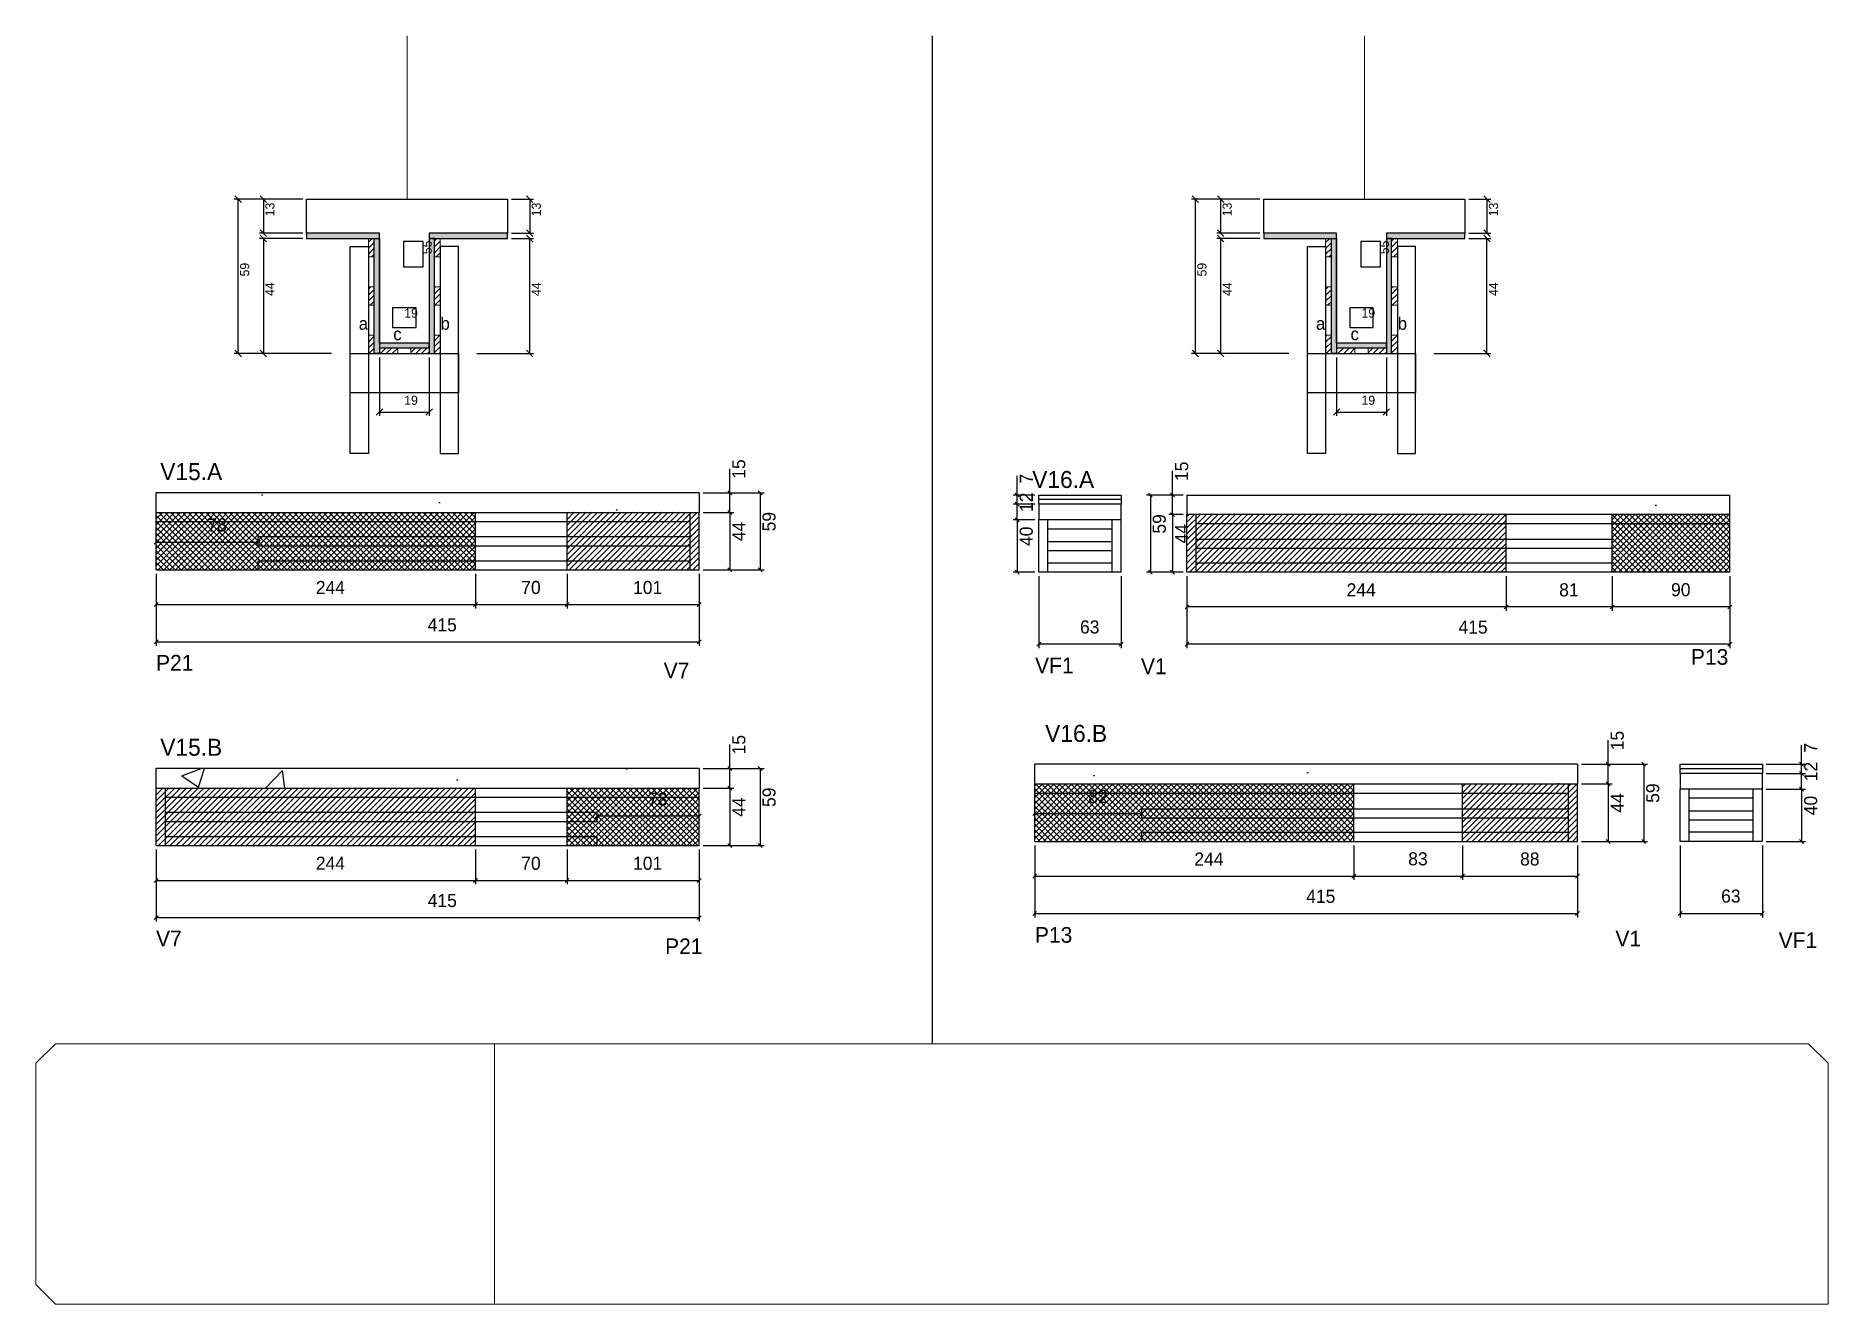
# Model space of a CAD drawing. Header units: metres. Extents: x 6137 to 7507, y 2665 to 3635.
import ezdxf

# ---------------------------------------------------------------- set-up
doc = ezdxf.new("R2010")
doc.units = ezdxf.units.M
for name, color, linetype in [('5', 7, 'Continuous'), ('CONCRETO', 7, 'Continuous'), ('COTA', 7, 'Continuous'), ('Cota Seção (2x)', 7, 'Continuous'), ('detalhes', 7, 'Continuous'), ('Hachura', 7, 'Continuous'), ('Madeira', 7, 'Continuous'), ('Painéis', 7, 'Continuous'), ('REAPROVEITAMENTO', 7, 'Continuous'), ('SARR_2.2x7', 7, 'Continuous'), ('SARR_3.5x7', 7, 'Continuous'), ('SARRAFO DE PRESSAO', 7, 'Continuous'), ('Texto Seção', 7, 'Continuous')]:
    doc.layers.add(name, color=color, linetype=linetype)

msp = doc.modelspace()

# ---------------------------------------------------------------- hatches: boundary and pattern name
at = {"layer": 'COTA'}
h = msp.add_hatch(dxfattribs=at)
h.set_pattern_fill('AR-CONC')
h.paths.add_polyline_path([(6643.8, 3270.3), (6643.8, 3285.3), (6228.6, 3285.3), (6228.8, 3270.3), (6643.8, 3270.3)])
h = msp.add_hatch(dxfattribs=at)
h.set_pattern_fill('AR-CONC')
h.paths.add_polyline_path([(6903.4, 3264.6), (6903.4, 3276.6), (6966.4, 3276.6), (6966.4, 3264.6), (6903.4, 3264.6)])
h = msp.add_hatch(dxfattribs=at)
h.set_pattern_fill('AR-CONC')
h.paths.add_polyline_path([(7431.7, 3283.6), (7016.7, 3283.6), (7016.7, 3268.6), (7431.7, 3268.6), (7431.7, 3283.6)])
h = msp.add_hatch(dxfattribs=at)
h.set_pattern_fill('AR-CONC')
h.paths.add_polyline_path([(6643.8, 3059.5), (6643.8, 3074.5), (6228.6, 3074.5), (6228.8, 3059.5), (6643.8, 3059.5)])
h = msp.add_hatch(dxfattribs=at)
h.set_pattern_fill('AR-CONC')
h.paths.add_polyline_path([(7315.3, 3077.7), (6900.3, 3077.7), (6900.3, 3062.7), (7315.3, 3062.7), (7315.3, 3077.7)])
h = msp.add_hatch(dxfattribs=at)
h.set_pattern_fill('AR-CONC')
h.paths.add_polyline_path([(7393.6, 3058.7), (7393.6, 3070.7), (7456.5, 3070.7), (7456.5, 3058.7), (7393.6, 3058.7)])
at = {"layer": 'Hachura'}
h = msp.add_hatch(color=7, dxfattribs=at)
h.dxf.hatch_style = 1
h.paths.add_polyline_path([(6399.4, 3479.8), (6399.4, 3483.8), (6343.8, 3483.8), (6343.8, 3479.8), (6399.4, 3479.8)])
h = msp.add_hatch(color=7, dxfattribs=at)
h.dxf.hatch_style = 1
h.paths.add_polyline_path([(6497.4, 3479.8), (6497.4, 3483.8), (6437.4, 3483.8), (6437.4, 3479.8), (6497.4, 3479.8)])
h = msp.add_hatch(color=7, dxfattribs=at)
h.dxf.hatch_style = 1
h.paths.add_polyline_path([(6441.4, 3481.8), (6437.4, 3481.8), (6437.4, 3391.8), (6441.4, 3391.8), (6441.4, 3481.8)])
h = msp.add_hatch(color=7, dxfattribs=at)
h.dxf.hatch_style = 1
h.paths.add_polyline_path([(7131.1, 3479.8), (7131.1, 3483.8), (7075.5, 3483.8), (7075.5, 3479.8), (7131.1, 3479.8)])
h = msp.add_hatch(color=7, dxfattribs=at)
h.dxf.hatch_style = 1
h.paths.add_polyline_path([(7229.1, 3479.8), (7229.1, 3483.8), (7169.1, 3483.8), (7169.1, 3479.8), (7229.1, 3479.8)])
h = msp.add_hatch(color=7, dxfattribs=at)
h.dxf.hatch_style = 1
h.paths.add_polyline_path([(7173.1, 3481.8), (7169.1, 3481.8), (7169.1, 3391.8), (7173.1, 3391.8), (7173.1, 3481.8)])
h = msp.add_hatch(dxfattribs=at)
h.set_pattern_fill('ANSI31')
h.paths.add_polyline_path([(6391, 3465.8), (6395.4, 3465.8), (6395.4, 3479.8), (6391, 3479.8), (6391, 3465.8)])
h = msp.add_hatch(color=7, dxfattribs=at)
h.dxf.hatch_style = 1
h.paths.add_polyline_path([(6395.4, 3479.8), (6399.4, 3479.8), (6399.4, 3391.8), (6395.4, 3391.8), (6395.4, 3479.8)])
h = msp.add_hatch(dxfattribs=at)
h.set_pattern_fill('ANSI31')
h.paths.add_polyline_path([(6445.8, 3465.8), (6441.4, 3465.8), (6441.4, 3479.8), (6445.8, 3479.8), (6445.8, 3465.8)])
h = msp.add_hatch(dxfattribs=at)
h.set_pattern_fill('ANSI31')
h.paths.add_polyline_path([(7122.7, 3465.8), (7127.1, 3465.8), (7127.1, 3479.8), (7122.7, 3479.8), (7122.7, 3465.8)])
h = msp.add_hatch(color=7, dxfattribs=at)
h.dxf.hatch_style = 1
h.paths.add_polyline_path([(7127.1, 3479.8), (7131.1, 3479.8), (7131.1, 3391.8), (7127.1, 3391.8), (7127.1, 3479.8)])
h = msp.add_hatch(dxfattribs=at)
h.set_pattern_fill('ANSI31')
h.paths.add_polyline_path([(7177.5, 3465.8), (7173.1, 3465.8), (7173.1, 3479.8), (7177.5, 3479.8), (7177.5, 3465.8)])
h = msp.add_hatch(dxfattribs=at)
h.set_pattern_fill('ANSI31')
h.paths.add_polyline_path([(6391, 3428.8), (6395.4, 3428.8), (6395.4, 3442.8), (6391, 3442.8), (6391, 3428.8)])
h = msp.add_hatch(dxfattribs=at)
h.set_pattern_fill('ANSI31')
h.paths.add_polyline_path([(6445.8, 3428.8), (6441.4, 3428.8), (6441.4, 3442.8), (6445.8, 3442.8), (6445.8, 3428.8)])
h = msp.add_hatch(dxfattribs=at)
h.set_pattern_fill('ANSI31')
h.paths.add_polyline_path([(7122.7, 3428.8), (7127.1, 3428.8), (7127.1, 3442.8), (7122.7, 3442.8), (7122.7, 3428.8)])
h = msp.add_hatch(dxfattribs=at)
h.set_pattern_fill('ANSI31')
h.paths.add_polyline_path([(7177.5, 3428.8), (7173.1, 3428.8), (7173.1, 3442.8), (7177.5, 3442.8), (7177.5, 3428.8)])
h = msp.add_hatch(dxfattribs=at)
h.set_pattern_fill('ANSI31')
h.paths.add_polyline_path([(6391, 3391.8), (6395.4, 3391.8), (6395.4, 3405.8), (6391, 3405.8), (6391, 3391.8)])
h = msp.add_hatch(color=7, dxfattribs=at)
h.dxf.hatch_style = 1
h.paths.add_polyline_path([(6437.4, 3396.2), (6437.4, 3399.8), (6399.4, 3399.8), (6399.4, 3396.2), (6437.4, 3396.2)])
h = msp.add_hatch(dxfattribs=at)
h.set_pattern_fill('ANSI31')
h.paths.add_polyline_path([(6445.8, 3391.8), (6441.4, 3391.8), (6441.4, 3405.8), (6445.8, 3405.8), (6445.8, 3391.8)])
h = msp.add_hatch(dxfattribs=at)
h.set_pattern_fill('ANSI31')
h.paths.add_polyline_path([(7122.7, 3391.8), (7127.1, 3391.8), (7127.1, 3405.8), (7122.7, 3405.8), (7122.7, 3391.8)])
h = msp.add_hatch(color=7, dxfattribs=at)
h.dxf.hatch_style = 1
h.paths.add_polyline_path([(7169.1, 3396.2), (7169.1, 3399.8), (7131.1, 3399.8), (7131.1, 3396.2), (7169.1, 3396.2)])
h = msp.add_hatch(dxfattribs=at)
h.set_pattern_fill('ANSI31')
h.paths.add_polyline_path([(7177.5, 3391.8), (7173.1, 3391.8), (7173.1, 3405.8), (7177.5, 3405.8), (7177.5, 3391.8)])
h = msp.add_hatch(dxfattribs=at)
h.set_pattern_fill('ANSI31')
h.paths.add_polyline_path([(6399.4, 3391.8), (6399.4, 3396.2), (6413.4, 3396.2), (6413.4, 3391.8), (6399.4, 3391.8)])
h = msp.add_hatch(dxfattribs=at)
h.set_pattern_fill('ANSI31')
h.paths.add_polyline_path([(6437.4, 3391.8), (6437.4, 3396.2), (6423.4, 3396.2), (6423.4, 3391.8), (6437.4, 3391.8)])
h = msp.add_hatch(dxfattribs=at)
h.set_pattern_fill('ANSI31')
h.paths.add_polyline_path([(7131.1, 3391.8), (7131.1, 3396.2), (7145.1, 3396.2), (7145.1, 3391.8), (7131.1, 3391.8)])
h = msp.add_hatch(dxfattribs=at)
h.set_pattern_fill('ANSI31')
h.paths.add_polyline_path([(7169.1, 3391.8), (7169.1, 3396.2), (7155.1, 3396.2), (7155.1, 3391.8), (7169.1, 3391.8)])
at = {"layer": 'REAPROVEITAMENTO'}
h = msp.add_hatch(dxfattribs=at)
h.set_pattern_fill('ANSI37')
h.paths.add_polyline_path([(6228.8, 3226.3), (6228.8, 3270.3), (6472.8, 3270.3), (6472.8, 3226.3), (6228.8, 3226.3)])
h = msp.add_hatch(dxfattribs=at)
h.set_pattern_fill('ANSI31')
h.paths.add_polyline_path([(6643.8, 3226.4), (6643.8, 3270.4), (6542.8, 3270.6), (6542.8, 3226.6), (6643.8, 3226.4)])
h = msp.add_hatch(dxfattribs=at)
h.set_pattern_fill('ANSI31')
h.paths.add_polyline_path([(7016.7, 3224.8), (7016.7, 3268.8), (7260.7, 3268.3), (7260.7, 3224.3), (7016.7, 3224.8)])
h = msp.add_hatch(dxfattribs=at)
h.set_pattern_fill('ANSI37')
h.paths.add_polyline_path([(7341.7, 3224.6), (7341.7, 3268.6), (7431.7, 3268.6), (7431.7, 3224.6), (7341.7, 3224.6)])
h = msp.add_hatch(dxfattribs=at)
h.set_pattern_fill('ANSI31')
h.paths.add_polyline_path([(6228.8, 3015.7), (6228.8, 3059.7), (6472.8, 3059.2), (6472.8, 3015.2), (6228.8, 3015.7)])
h = msp.add_hatch(dxfattribs=at)
h.set_pattern_fill('ANSI37')
h.paths.add_polyline_path([(6542.8, 3015.5), (6542.8, 3059.5), (6643.8, 3059.5), (6643.8, 3015.5), (6542.8, 3015.5)])
h = msp.add_hatch(dxfattribs=at)
h.set_pattern_fill('ANSI37')
h.paths.add_polyline_path([(7144.3, 3018.7), (7144.3, 3062.7), (6900.3, 3062.7), (6900.3, 3018.7), (7144.3, 3018.7)])
h = msp.add_hatch(dxfattribs=at)
h.set_pattern_fill('ANSI31')
h.paths.add_polyline_path([(7315.3, 3019), (7315.3, 3063), (7227.3, 3062.5), (7227.3, 3018.5), (7315.3, 3019)])

# ---------------------------------------------------------------- linework, layer by layer
at = {"layer": 'CONCRETO', "color": 251, "lineweight": 25}
for points in [[(6343.8, 3483.8), (6343.8, 3509.8), (6497.4, 3509.8), (6497.4, 3483.8), (6437.4, 3483.8), (6437.4, 3399.8), (6399.4, 3399.8), (6399.4, 3483.8)], [(7075.5, 3483.8), (7075.5, 3509.8), (7229.1, 3509.8), (7229.1, 3483.8), (7169.1, 3483.8), (7169.1, 3399.8), (7131.1, 3399.8), (7131.1, 3483.8)]]:
    msp.add_lwpolyline(points, close=True, dxfattribs=at)
at = {"layer": 'COTA', "color": 241, "lineweight": 25}
for p, q in [((6821.8, 3634.8), (6821.8, 2864)), ((6228.8, 3270.3), (6228.8, 3285.3)), ((6643.8, 3285.3), (6228.8, 3285.3)), ((6643.8, 3285.3), (6643.8, 3270.3)), ((6903.4, 3276.6), (6903.4, 3264.6)), ((6966.4, 3264.6), (6966.4, 3276.6)), ((7016.7, 3283.6), (7016.7, 3268.6)), ((7016.7, 3283.6), (7431.7, 3283.6)), ((7431.7, 3268.6), (7431.7, 3283.6)), ((6228.8, 3059.5), (6228.8, 3074.5)), ((6643.8, 3074.5), (6228.8, 3074.5)), ((6643.8, 3074.5), (6643.8, 3059.5)), ((6900.3, 3062.7), (6900.3, 3077.7)), ((7315.3, 3077.7), (6900.3, 3077.7)), ((7315.3, 3077.7), (7315.3, 3062.7)), ((7393.6, 3070.7), (7393.6, 3058.7)), ((7456.5, 3058.7), (7456.5, 3070.7))]:
    msp.add_line(p, q, dxfattribs=at)
at = {"layer": 'COTA', "color": 4, "lineweight": 25}
for p, q in [((6340.8, 3509.8), (6288.4, 3509.8)), ((6291.4, 3391.8), (6291.4, 3509.8)), ((6340.8, 3509.8), (6307.7, 3509.8)), ((6310.7, 3509.8), (6310.7, 3483.8)), ((6500.4, 3509.8), (6517.3, 3509.8)), ((6514.3, 3509.8), (6514.3, 3483.8)), ((7072.5, 3509.8), (7020.1, 3509.8)), ((7023.1, 3391.8), (7023.1, 3509.8)), ((7072.5, 3509.8), (7039.4, 3509.8)), ((7042.4, 3509.8), (7042.4, 3483.8)), ((7232.1, 3509.8), (7249, 3509.8)), ((7246, 3509.8), (7246, 3483.8)), ((6340.8, 3483.8), (6307.7, 3483.8)), ((6500.4, 3483.8), (6517.3, 3483.8)), ((7072.5, 3483.8), (7039.4, 3483.8)), ((7232.1, 3483.8), (7249, 3483.8)), ((6340.8, 3479.8), (6307.7, 3479.8)), ((6310.7, 3479.8), (6310.7, 3391.8)), ((6500.4, 3479.8), (6517.3, 3479.8)), ((6514.3, 3391.8), (6514.3, 3479.8)), ((7072.5, 3479.8), (7039.4, 3479.8)), ((7042.4, 3479.8), (7042.4, 3391.8)), ((7232.1, 3479.8), (7249, 3479.8)), ((7246, 3391.8), (7246, 3479.8)), ((6362.8, 3391.8), (6288.4, 3391.8)), ((6362.8, 3391.8), (6307.7, 3391.8)), ((6399.4, 3388.8), (6399.4, 3344.1)), ((6437.4, 3388.8), (6437.4, 3344.1)), ((6474, 3391.8), (6517.3, 3391.8)), ((7094.5, 3391.8), (7020.1, 3391.8)), ((7094.5, 3391.8), (7039.4, 3391.8)), ((7131.1, 3388.8), (7131.1, 3344.1)), ((7169.1, 3388.8), (7169.1, 3344.1)), ((7205.7, 3391.8), (7249, 3391.8)), ((6399.4, 3347.1), (6437.4, 3347.1)), ((7131.1, 3347.1), (7169.1, 3347.1)), ((6667.2, 3285.3), (6667.2, 3303.7)), ((7005.7, 3283.6), (7005.7, 3302)), ((6886.9, 3283.6), (6886.9, 3298.3)), ((6646.8, 3285.3), (6670.2, 3285.3)), ((6646.8, 3285.3), (6693.4, 3285.3)), ((6667.2, 3270.3), (6667.2, 3285.3)), ((6690.4, 3285.3), (6690.4, 3226.3)), ((6900.4, 3283.6), (6883.9, 3283.6)), ((6900.4, 3276.6), (6883.9, 3276.6)), ((6900.4, 3276.6), (6883.9, 3276.6)), ((6886.9, 3276.6), (6886.9, 3283.6)), ((6886.9, 3264.6), (6886.9, 3276.6)), ((7013.7, 3283.6), (6985.7, 3283.6)), ((6988.7, 3283.6), (6988.7, 3224.6)), ((7013.7, 3283.6), (7002.7, 3283.6)), ((7005.7, 3268.6), (7005.7, 3283.6)), ((6646.8, 3270.3), (6670.2, 3270.3)), ((6646.8, 3270.3), (6670.2, 3270.3)), ((6667.2, 3270.3), (6667.2, 3226.3)), ((6900.4, 3264.6), (6883.9, 3264.6)), ((6900.4, 3264.6), (6883.9, 3264.6)), ((6886.9, 3264.6), (6886.9, 3224.6)), ((7013.7, 3268.6), (7002.7, 3268.6)), ((7013.7, 3268.6), (7002.7, 3268.6)), ((7005.7, 3268.6), (7005.7, 3224.6)), ((6228.8, 3247.6), (6306.8, 3247.6)), ((6228.8, 3245.3), (6228.8, 3244.6)), ((6306.8, 3245.3), (6306.8, 3244.6)), ((6228.8, 3223.3), (6228.8, 3196.8)), ((6228.8, 3223.3), (6228.8, 3168.3)), ((6472.8, 3223.3), (6472.8, 3196.8)), ((6472.8, 3223.3), (6472.8, 3196.8)), ((6542.8, 3223.3), (6542.8, 3196.8)), ((6542.8, 3223.3), (6542.8, 3196.8)), ((6643.8, 3223.3), (6643.8, 3196.8)), ((6643.8, 3223.3), (6643.8, 3168.3)), ((6646.8, 3226.3), (6670.2, 3226.3)), ((6646.8, 3226.3), (6693.4, 3226.3)), ((6900.4, 3224.6), (6883.9, 3224.6)), ((6903.4, 3221.6), (6903.4, 3166.5)), ((6966.4, 3221.6), (6966.4, 3166.5)), ((7013.7, 3224.6), (6985.7, 3224.6)), ((7013.7, 3224.6), (7002.7, 3224.6)), ((7016.7, 3221.6), (7016.7, 3195)), ((7016.7, 3221.6), (7016.7, 3166.5)), ((7260.7, 3221.6), (7260.7, 3195)), ((7260.7, 3221.6), (7260.7, 3195)), ((7341.7, 3221.6), (7341.7, 3195)), ((7341.7, 3221.6), (7341.7, 3195)), ((7431.7, 3221.6), (7431.7, 3195)), ((7431.7, 3221.6), (7431.7, 3166.5)), ((6228.8, 3199.8), (6472.8, 3199.8)), ((6472.8, 3199.8), (6542.8, 3199.8)), ((6542.8, 3199.8), (6643.8, 3199.8)), ((7260.7, 3198), (7016.7, 3198)), ((7341.7, 3198), (7260.7, 3198)), ((7431.7, 3198), (7341.7, 3198)), ((6228.8, 3171.3), (6643.8, 3171.3)), ((6966.4, 3169.5), (6903.4, 3169.5)), ((7431.7, 3169.5), (7016.7, 3169.5)), ((6667.2, 3074.5), (6667.2, 3092.8)), ((7338.7, 3077.7), (7338.7, 3096.1)), ((7486.5, 3077.7), (7486.5, 3092.4)), ((6646.8, 3074.5), (6670.2, 3074.5)), ((6646.8, 3074.5), (6693.4, 3074.5)), ((6667.2, 3059.5), (6667.2, 3074.5)), ((6690.4, 3074.5), (6690.4, 3015.5)), ((7318.3, 3077.7), (7341.7, 3077.7)), ((7318.3, 3077.7), (7368.8, 3077.7)), ((7338.7, 3062.7), (7338.7, 3077.7)), ((7365.8, 3077.7), (7365.8, 3018.7)), ((7459.5, 3077.7), (7489.5, 3077.7)), ((7459.5, 3070.7), (7489.5, 3070.7)), ((7459.5, 3070.7), (7489.5, 3070.7)), ((7486.5, 3070.7), (7486.5, 3077.7)), ((7486.5, 3058.7), (7486.5, 3070.7)), ((6646.8, 3059.5), (6670.2, 3059.5)), ((6646.8, 3059.5), (6670.2, 3059.5)), ((6667.2, 3059.5), (6667.2, 3015.5)), ((7318.3, 3062.7), (7341.7, 3062.7)), ((7318.3, 3062.7), (7341.7, 3062.7)), ((7338.7, 3062.7), (7338.7, 3018.7)), ((7459.5, 3058.7), (7489.5, 3058.7)), ((7459.5, 3058.7), (7489.5, 3058.7)), ((7486.5, 3058.7), (7486.5, 3018.7)), ((6643.8, 3038), (6565.8, 3038)), ((6565.8, 3036.2), (6565.8, 3035)), ((6643.8, 3036.2), (6643.8, 3035)), ((6900.3, 3040), (6982.3, 3040)), ((6900.3, 3037.7), (6900.3, 3037)), ((6982.3, 3037.7), (6982.3, 3037)), ((6646.8, 3015.5), (6670.2, 3015.5)), ((6646.8, 3015.5), (6693.4, 3015.5)), ((6900.3, 3015.7), (6900.3, 2989.2)), ((6900.3, 3015.7), (6900.3, 2960.6)), ((7144.3, 3015.7), (7144.3, 2989.2)), ((7144.3, 3015.7), (7144.3, 2989.2)), ((7227.3, 3015.7), (7227.3, 2989.2)), ((7227.3, 3015.7), (7227.3, 2989.2)), ((7315.3, 3015.7), (7315.3, 2989.2)), ((7315.3, 3015.7), (7315.3, 2960.6)), ((7318.3, 3018.7), (7341.7, 3018.7)), ((7322.3, 3018.7), (7368.8, 3018.7)), ((7393.6, 3015.7), (7393.6, 2960.6)), ((7456.5, 3015.7), (7456.5, 2960.6)), ((7459.5, 3018.7), (7489.5, 3018.7)), ((6228.8, 3012.5), (6228.8, 2985.9)), ((6228.8, 3012.5), (6228.8, 2957.4)), ((6472.8, 3012.5), (6472.8, 2985.9)), ((6472.8, 3012.5), (6472.8, 2985.9)), ((6542.8, 3012.5), (6542.8, 2985.9)), ((6542.8, 3012.5), (6542.8, 2985.9)), ((6643.8, 3012.5), (6643.8, 2985.9)), ((6643.8, 3012.5), (6643.8, 2957.4)), ((6228.8, 2988.9), (6472.8, 2988.9)), ((6472.8, 2988.9), (6542.8, 2988.9)), ((6542.8, 2988.9), (6643.8, 2988.9)), ((6900.3, 2992.2), (7144.3, 2992.2)), ((7144.3, 2992.2), (7227.3, 2992.2)), ((7227.3, 2992.2), (7315.3, 2992.2)), ((6228.8, 2960.4), (6643.8, 2960.4)), ((6900.3, 2963.6), (7315.3, 2963.6)), ((7393.6, 2963.6), (7456.5, 2963.6))]:
    msp.add_line(p, q, dxfattribs=at)
at = {"layer": 'COTA', "color": 0, "lineweight": 25}
for p, q in [((6668.7, 3283.8), (6665.7, 3286.8)), ((6691.9, 3283.8), (6688.9, 3286.8)), ((6888.4, 3282.1), (6885.4, 3285.1)), ((6888.4, 3275.1), (6885.4, 3278.1)), ((6885.4, 3278.1), (6888.4, 3275.1)), ((6990.2, 3282.1), (6987.2, 3285.1)), ((7007.2, 3282.1), (7004.2, 3285.1)), ((6665.7, 3271.8), (6668.7, 3268.8)), ((6668.7, 3268.8), (6665.7, 3271.8)), ((6888.4, 3263.1), (6885.4, 3266.1)), ((6885.4, 3266.1), (6888.4, 3263.1)), ((7004.2, 3270.1), (7007.2, 3267.1)), ((7007.2, 3267.1), (7004.2, 3270.1)), ((6230.3, 3249.1), (6227.3, 3246.1)), ((6305.3, 3246.1), (6308.3, 3249.1)), ((6665.7, 3227.8), (6668.7, 3224.8)), ((6688.9, 3227.8), (6691.9, 3224.8)), ((6885.4, 3226.1), (6888.4, 3223.1)), ((6987.2, 3226.1), (6990.2, 3223.1)), ((7004.2, 3226.1), (7007.2, 3223.1)), ((6230.3, 3201.3), (6227.3, 3198.3)), ((6471.3, 3198.3), (6474.3, 3201.3)), ((6474.3, 3201.3), (6471.3, 3198.3)), ((6544.3, 3201.3), (6541.3, 3198.3)), ((6541.3, 3198.3), (6544.3, 3201.3)), ((6642.3, 3198.3), (6645.3, 3201.3)), ((7018.2, 3199.5), (7015.2, 3196.5)), ((7259.2, 3196.5), (7262.2, 3199.5)), ((7262.2, 3199.5), (7259.2, 3196.5)), ((7343.2, 3199.5), (7340.2, 3196.5)), ((7340.2, 3196.5), (7343.2, 3199.5)), ((7430.2, 3196.5), (7433.2, 3199.5)), ((6230.3, 3172.8), (6227.3, 3169.8)), ((6642.3, 3169.8), (6645.3, 3172.8)), ((6904.9, 3171), (6901.9, 3168)), ((6964.9, 3168), (6967.9, 3171)), ((7018.2, 3171), (7015.2, 3168)), ((7430.2, 3168), (7433.2, 3171)), ((6668.7, 3073), (6665.7, 3076)), ((6691.9, 3073), (6688.9, 3076)), ((7340.2, 3076.2), (7337.2, 3079.2)), ((7367.3, 3076.2), (7364.3, 3079.2)), ((7488, 3076.2), (7485, 3079.2)), ((7488, 3069.2), (7485, 3072.2)), ((7485, 3072.2), (7488, 3069.2)), ((6665.7, 3061), (6668.7, 3058)), ((6668.7, 3058), (6665.7, 3061)), ((7337.2, 3064.2), (7340.2, 3061.2)), ((7340.2, 3061.2), (7337.2, 3064.2)), ((7488, 3057.2), (7485, 3060.2)), ((7485, 3060.2), (7488, 3057.2)), ((6901.8, 3041.5), (6898.8, 3038.5)), ((6980.8, 3038.5), (6983.8, 3041.5)), ((6567.3, 3039.5), (6564.3, 3036.5)), ((6642.3, 3036.5), (6645.3, 3039.5)), ((6665.7, 3017), (6668.7, 3014)), ((6688.9, 3017), (6691.9, 3014)), ((7337.2, 3020.2), (7340.2, 3017.2)), ((7364.3, 3020.2), (7367.3, 3017.2)), ((7485, 3020.2), (7488, 3017.2)), ((6230.3, 2990.4), (6227.3, 2987.4)), ((6471.3, 2987.4), (6474.3, 2990.4)), ((6474.3, 2990.4), (6471.3, 2987.4)), ((6544.3, 2990.4), (6541.3, 2987.4)), ((6541.3, 2987.4), (6544.3, 2990.4)), ((6642.3, 2987.4), (6645.3, 2990.4)), ((6901.8, 2993.7), (6898.8, 2990.7)), ((7142.8, 2990.7), (7145.8, 2993.7)), ((7145.8, 2993.7), (7142.8, 2990.7)), ((7228.8, 2993.7), (7225.8, 2990.7)), ((7225.8, 2990.7), (7228.8, 2993.7)), ((7313.8, 2990.7), (7316.8, 2993.7)), ((6230.3, 2961.9), (6227.3, 2958.9)), ((6642.3, 2958.9), (6645.3, 2961.9)), ((6901.8, 2965.1), (6898.8, 2962.1)), ((7313.8, 2962.1), (7316.8, 2965.1)), ((7395.1, 2965.1), (7392.1, 2962.1)), ((7455, 2962.1), (7458, 2965.1))]:
    msp.add_line(p, q, dxfattribs=at)
for points in [[(6293.9, 3507.3), (6288.9, 3512.3)], [(6313.2, 3507.3), (6308.2, 3512.3)], [(6516.8, 3507.3), (6511.8, 3512.3)], [(7025.6, 3507.3), (7020.6, 3512.3)], [(7044.9, 3507.3), (7039.9, 3512.3)], [(7248.5, 3507.3), (7243.5, 3512.3)], [(6308.2, 3486.3), (6313.2, 3481.3)], [(6313.2, 3477.3), (6308.2, 3482.3)], [(6511.8, 3486.3), (6516.8, 3481.3)], [(6516.8, 3477.3), (6511.8, 3482.3)], [(7039.9, 3486.3), (7044.9, 3481.3)], [(7044.9, 3477.3), (7039.9, 3482.3)], [(7243.5, 3486.3), (7248.5, 3481.3)], [(7248.5, 3477.3), (7243.5, 3482.3)], [(6288.9, 3394.3), (6293.9, 3389.3)], [(6308.2, 3394.3), (6313.2, 3389.3)], [(6511.8, 3394.3), (6516.8, 3389.3)], [(7020.6, 3394.3), (7025.6, 3389.3)], [(7039.9, 3394.3), (7044.9, 3389.3)], [(7243.5, 3394.3), (7248.5, 3389.3)], [(6401.9, 3349.6), (6396.9, 3344.6)], [(6434.9, 3344.6), (6439.9, 3349.6)], [(7133.6, 3349.6), (7128.6, 3344.6)], [(7166.6, 3344.6), (7171.6, 3349.6)]]:
    msp.add_lwpolyline(points, dxfattribs=at)
at = {"layer": 'Cota Seção (2x)', "color": 180, "lineweight": 25}
for p, q in [((6432.9, 3477.5), (6417.9, 3477.5)), ((6417.9, 3477.5), (6417.9, 3458.1)), ((6432.9, 3458.1), (6432.9, 3477.5)), ((7164.6, 3477.5), (7149.6, 3477.5)), ((7149.6, 3477.5), (7149.6, 3458.1)), ((7164.6, 3458.1), (7164.6, 3477.5)), ((6417.9, 3458.1), (6432.9, 3458.1)), ((7149.6, 3458.1), (7164.6, 3458.1)), ((6427.4, 3426.8), (6409.4, 3426.8)), ((6409.4, 3426.8), (6409.4, 3411.8)), ((6427.4, 3411.8), (6427.4, 3426.8)), ((7159.1, 3426.8), (7141.1, 3426.8)), ((7141.1, 3426.8), (7141.1, 3411.8)), ((7159.1, 3411.8), (7159.1, 3426.8)), ((6409.4, 3411.8), (6427.4, 3411.8)), ((7141.1, 3411.8), (7159.1, 3411.8))]:
    msp.add_line(p, q, dxfattribs=at)
at = {"layer": 'Madeira', "color": 126, "lineweight": 18}
for points in [[(6391, 3465.8), (6395.4, 3465.8), (6395.4, 3479.8), (6391, 3479.8)], [(6445.8, 3465.8), (6441.4, 3465.8), (6441.4, 3479.8), (6445.8, 3479.8)], [(7122.7, 3465.8), (7127.1, 3465.8), (7127.1, 3479.8), (7122.7, 3479.8)], [(7177.5, 3465.8), (7173.1, 3465.8), (7173.1, 3479.8), (7177.5, 3479.8)], [(6391, 3428.8), (6395.4, 3428.8), (6395.4, 3442.8), (6391, 3442.8)], [(6445.8, 3428.8), (6441.4, 3428.8), (6441.4, 3442.8), (6445.8, 3442.8)], [(7122.7, 3428.8), (7127.1, 3428.8), (7127.1, 3442.8), (7122.7, 3442.8)], [(7177.5, 3428.8), (7173.1, 3428.8), (7173.1, 3442.8), (7177.5, 3442.8)], [(6391, 3391.8), (6395.4, 3391.8), (6395.4, 3405.8), (6391, 3405.8)], [(6445.8, 3391.8), (6441.4, 3391.8), (6441.4, 3405.8), (6445.8, 3405.8)], [(7122.7, 3391.8), (7127.1, 3391.8), (7127.1, 3405.8), (7122.7, 3405.8)], [(7177.5, 3391.8), (7173.1, 3391.8), (7173.1, 3405.8), (7177.5, 3405.8)], [(6399.4, 3391.8), (6399.4, 3396.2), (6413.4, 3396.2), (6413.4, 3391.8)], [(6437.4, 3391.8), (6437.4, 3396.2), (6423.4, 3396.2), (6423.4, 3391.8)], [(7131.1, 3391.8), (7131.1, 3396.2), (7145.1, 3396.2), (7145.1, 3391.8)], [(7169.1, 3391.8), (7169.1, 3396.2), (7155.1, 3396.2), (7155.1, 3391.8)]]:
    msp.add_lwpolyline(points, close=True, dxfattribs=at)
at = {"layer": 'Painéis', "color": 200, "lineweight": 25}
for p, q in [((6228.8, 3270.3), (6643.8, 3270.3)), ((6228.8, 3226.3), (6228.8, 3270.3)), ((6472.8, 3226.3), (6472.8, 3270.3)), ((6542.8, 3226.3), (6542.8, 3270.3)), ((6643.8, 3226.3), (6643.8, 3270.3)), ((6966.4, 3264.6), (6903.4, 3264.6)), ((6903.4, 3224.6), (6903.4, 3264.6)), ((6966.4, 3224.6), (6966.4, 3264.6)), ((7431.7, 3268.6), (7016.7, 3268.6)), ((7016.7, 3224.6), (7016.7, 3268.6)), ((7260.7, 3224.6), (7260.7, 3268.6)), ((7341.7, 3224.6), (7341.7, 3268.6)), ((7431.7, 3224.6), (7431.7, 3268.6)), ((6228.8, 3226.3), (6643.8, 3226.3)), ((6966.4, 3224.6), (6903.4, 3224.6)), ((7431.7, 3224.6), (7016.7, 3224.6)), ((6228.8, 3059.5), (6643.8, 3059.5)), ((6228.8, 3015.5), (6228.8, 3059.5)), ((6472.8, 3015.5), (6472.8, 3059.5)), ((6542.8, 3015.5), (6542.8, 3059.5)), ((6643.8, 3015.5), (6643.8, 3059.5)), ((6900.3, 3062.7), (7315.3, 3062.7)), ((6900.3, 3018.7), (6900.3, 3062.7)), ((7144.3, 3018.7), (7144.3, 3062.7)), ((7227.3, 3018.7), (7227.3, 3062.7)), ((7315.3, 3018.7), (7315.3, 3062.7)), ((7456.5, 3058.7), (7393.6, 3058.7)), ((7393.6, 3018.7), (7393.6, 3058.7)), ((7456.5, 3018.7), (7456.5, 3058.7)), ((6228.8, 3015.5), (6643.8, 3015.5)), ((6900.3, 3018.7), (7315.3, 3018.7)), ((7456.5, 3018.7), (7393.6, 3018.7))]:
    msp.add_line(p, q, dxfattribs=at)
for points in [[(6399.4, 3479.8), (6399.4, 3483.8), (6343.8, 3483.8), (6343.8, 3479.8)], [(6497.4, 3479.8), (6497.4, 3483.8), (6437.4, 3483.8), (6437.4, 3479.8)], [(7131.1, 3479.8), (7131.1, 3483.8), (7075.5, 3483.8), (7075.5, 3479.8)], [(7229.1, 3479.8), (7229.1, 3483.8), (7169.1, 3483.8), (7169.1, 3479.8)], [(6395.4, 3479.8), (6399.4, 3479.8), (6399.4, 3391.8), (6395.4, 3391.8)], [(6441.4, 3479.8), (6437.4, 3479.8), (6437.4, 3391.8), (6441.4, 3391.8)], [(7127.1, 3479.8), (7131.1, 3479.8), (7131.1, 3391.8), (7127.1, 3391.8)], [(7173.1, 3479.8), (7169.1, 3479.8), (7169.1, 3391.8), (7173.1, 3391.8)], [(6437.4, 3396.2), (6437.4, 3399.8), (6399.4, 3399.8), (6399.4, 3396.2)], [(7169.1, 3396.2), (7169.1, 3399.8), (7131.1, 3399.8), (7131.1, 3396.2)], [(6966.4, 3276.6), (6903.4, 3276.6), (6903.4, 3283.6), (6966.4, 3283.6)], [(7456.5, 3070.7), (7393.6, 3070.7), (7393.6, 3077.7), (7456.5, 3077.7)]]:
    msp.add_lwpolyline(points, close=True, dxfattribs=at)
at = {"layer": 'SARR_2.2x7', "color": 40, "lineweight": 25}
for p, q in [((6966.4, 3280.1), (6903.4, 3280.1)), ((6228.8, 3263.3), (6472.8, 3263.3)), ((6472.8, 3263.3), (6542.8, 3263.3)), ((6542.8, 3263.3), (6636.9, 3263.3)), ((6636.9, 3226.3), (6636.9, 3270.3)), ((6910.4, 3224.6), (6910.4, 3264.6)), ((6959.4, 3224.6), (6959.4, 3264.6)), ((7023.7, 3224.6), (7023.7, 3268.6)), ((7260.7, 3261.6), (7023.7, 3261.6)), ((7341.7, 3261.6), (7260.7, 3261.6)), ((7431.7, 3261.6), (7341.7, 3261.6)), ((6306.8, 3251.8), (6472.8, 3251.8)), ((6306.8, 3244.8), (6306.8, 3251.8)), ((6472.8, 3251.8), (6542.8, 3251.8)), ((6542.8, 3251.8), (6636.9, 3251.8)), ((6959.4, 3257.6), (6910.4, 3257.6)), ((6910.4, 3248.1), (6959.4, 3248.1)), ((7260.7, 3249.6), (7023.7, 3249.6)), ((7341.7, 3249.6), (7260.7, 3249.6)), ((6306.8, 3244.8), (6472.8, 3244.8)), ((6306.8, 3233.3), (6472.8, 3233.3)), ((6306.8, 3226.3), (6306.8, 3233.3)), ((6472.8, 3244.8), (6542.8, 3244.8)), ((6472.8, 3233.3), (6542.8, 3233.3)), ((6542.8, 3244.8), (6636.9, 3244.8)), ((6542.8, 3233.3), (6636.9, 3233.3)), ((6910.4, 3241.1), (6959.4, 3241.1)), ((7260.7, 3242.6), (7023.7, 3242.6)), ((7341.7, 3242.6), (7260.7, 3242.6)), ((6959.4, 3231.6), (6910.4, 3231.6)), ((7260.7, 3231.6), (7023.7, 3231.6)), ((7341.7, 3231.6), (7260.7, 3231.6)), ((7456.5, 3074.2), (7393.6, 3074.2)), ((6235.8, 3015.5), (6235.8, 3059.5)), ((6900.3, 3055.7), (7144.3, 3055.7)), ((7144.3, 3055.7), (7227.3, 3055.7)), ((7227.3, 3055.7), (7308.4, 3055.7)), ((7308.4, 3018.7), (7308.4, 3062.7)), ((7400.5, 3018.7), (7400.5, 3058.7)), ((7449.6, 3018.7), (7449.6, 3058.7)), ((6235.8, 3052.5), (6472.8, 3052.5)), ((6472.8, 3052.5), (6542.8, 3052.5)), ((6542.8, 3052.5), (6643.8, 3052.5)), ((6982.3, 3043.7), (7144.3, 3043.7)), ((6982.3, 3036.7), (6982.3, 3043.7)), ((7144.3, 3043.7), (7227.3, 3043.7)), ((7227.3, 3043.7), (7308.4, 3043.7)), ((7449.6, 3051.7), (7400.5, 3051.7)), ((7400.5, 3042.2), (7449.6, 3042.2)), ((6235.8, 3041), (6472.8, 3041)), ((6235.8, 3034), (6472.8, 3034)), ((6472.8, 3041), (6542.8, 3041)), ((6472.8, 3034), (6542.8, 3034)), ((6542.8, 3041), (6565.8, 3041)), ((6542.8, 3034), (6565.8, 3034)), ((6565.8, 3034), (6565.8, 3041)), ((6982.3, 3036.7), (7144.3, 3036.7)), ((7144.3, 3036.7), (7227.3, 3036.7)), ((7227.3, 3036.7), (7308.4, 3036.7)), ((7400.5, 3035.2), (7449.6, 3035.2)), ((6235.8, 3022.5), (6472.8, 3022.5)), ((6472.8, 3022.5), (6542.8, 3022.5)), ((6542.8, 3022.5), (6565.8, 3022.5)), ((6565.8, 3015.5), (6565.8, 3022.5)), ((6982.3, 3025.7), (7144.3, 3025.7)), ((6982.3, 3018.7), (6982.3, 3025.7)), ((7144.3, 3025.7), (7227.3, 3025.7)), ((7227.3, 3025.7), (7308.4, 3025.7)), ((7449.6, 3025.7), (7400.5, 3025.7))]:
    msp.add_line(p, q, dxfattribs=at)
at = {"layer": 'SARR_3.5x7', "color": 81, "lineweight": 25}
for points in [[(6377, 3473.8), (6391, 3473.8), (6391, 3315.3), (6377, 3315.3)], [(6459.8, 3473.8), (6445.8, 3473.8), (6445.8, 3315.3), (6459.8, 3315.3)], [(7108.7, 3473.8), (7122.7, 3473.8), (7122.7, 3315.3), (7108.7, 3315.3)], [(7191.5, 3473.8), (7177.5, 3473.8), (7177.5, 3315.3), (7191.5, 3315.3)], [(6377, 3391.8), (6459.8, 3391.8), (6459.8, 3361.7), (6377, 3361.7)], [(7108.7, 3391.8), (7191.5, 3391.8), (7191.5, 3361.7), (7108.7, 3361.7)]]:
    msp.add_lwpolyline(points, close=True, dxfattribs=at)
at = {"layer": 'SARRAFO DE PRESSAO', "color": 30, "lineweight": 9}
msp.add_line((6487.4, 2664.8), (6487.4, 2864), dxfattribs=at)
msp.add_lwpolyline([(7506.8, 2664.8), (7506.8, 2849), (7491.8, 2864), (6151.8, 2864), (6136.8, 2849), (6136.8, 2679.8), (6151.8, 2664.8), (7506.8, 2664.8)], dxfattribs=at)
at = {"layer": 'Texto Seção', "color": 252, "lineweight": 15}
for p, q in [((6420.6, 3509.8), (6420.6, 3634.8)), ((7152.3, 3509.8), (7152.3, 3634.8))]:
    msp.add_line(p, q, dxfattribs=at)

# ---------------------------------------------------------------- texts
at = {"layer": '5', "color": 5, "lineweight": 25}
for s, rotation, p in [('P13', 360, (7401.9, 3153.8)), ('P21', 0, (6228.7, 3149.3)), ('V7', 0, (6616.7, 3143.4)), ('VF1', 0, (6900.6, 3147.3)), ('V1', 360, (6981.5, 3146.6)), ('V7', 0, (6228.7, 2938.4)), ('P13', 360, (6900.5, 2941.2)), ('V1', 360, (7344.2, 2938.4)), ('VF1', 0, (7469, 2937.1)), ('P21', 0, (6617.8, 2932.5))]:
    msp.add_text(s, height=12, rotation=rotation, dxfattribs=at).set_placement(p)
at = {"layer": 'COTA', "color": 1, "lineweight": 25}
for s, p in [('13', (6319.2, 3496.8)), ('13', (6522.8, 3496.8)), ('13', (7050.9, 3496.8)), ('13', (7254.5, 3496.8)), ('59', (6299.9, 3450.8)), ('59', (7031.6, 3450.8)), ('44', (6319.2, 3435.8)), ('44', (6522.8, 3435.8)), ('44', (7050.9, 3435.8)), ('44', (7254.5, 3435.8))]:
    msp.add_text(s, height=7, rotation=90, dxfattribs=at).set_placement(p)
for p in [(6418.4, 3352.6), (7150.1, 3352.6)]:
    msp.add_text('19', height=7, dxfattribs=at).set_placement(p)
at = {"layer": 'COTA', "color": 240, "lineweight": 25}
for s, p in [('15', (6679.1, 3296)), ('15', (7017.6, 3294.3)), ('7', (6898.9, 3292.4)), ('12', (6898.9, 3270.6)), ('44', (6679.1, 3248.3)), ('59', (6702.2, 3255.8)), ('59', (7000.5, 3254.1)), ('44', (7017.6, 3246.6)), ('40', (6898.8, 3244.6)), ('15', (6679.1, 3085.2)), ('15', (7350.6, 3088.4)), ('7', (7498.4, 3086.6)), ('12', (7498.5, 3064.7)), ('59', (6702.2, 3045)), ('44', (7350.6, 3040.7)), ('59', (7377.7, 3048.2)), ('44', (6679.1, 3037.5)), ('40', (7498.4, 3038.7))]:
    msp.add_text(s, height=10, rotation=90, dxfattribs=at).set_placement(p)
for s, p in [('78', (6267.8, 3255.7)), ('244', (6350.8, 3207.9)), ('70', (6507.8, 3207.9)), ('101', (6593.3, 3207.9)), ('244', (7138.7, 3206.1)), ('81', (7301.2, 3206.1)), ('90', (7386.7, 3206.2)), ('415', (6436.3, 3179.4)), ('63', (6934.9, 3177.7)), ('415', (7224.2, 3177.6)), ('78', (6604.8, 3046.1)), ('82', (6941.3, 3048.1)), ('244', (6350.8, 2997)), ('70', (6507.8, 2997)), ('101', (6593.3, 2997)), ('244', (7022.3, 3000.2)), ('83', (7185.8, 3000.4)), ('88', (7271.3, 3000.3)), ('415', (6436.3, 2968.5)), ('415', (7107.8, 2971.7)), ('63', (7425, 2971.9))]:
    msp.add_text(s, height=10, dxfattribs=at).set_placement(p)
at = {"layer": 'Cota Seção (2x)', "color": 1, "lineweight": 25}
for p in [(6439.4, 3467.8), (7171.1, 3467.8)]:
    msp.add_text('55', height=7, rotation=90, dxfattribs=at).set_placement(p)
for p in [(6418.4, 3419.3), (7150.1, 3419.3)]:
    msp.add_text('19', height=7, dxfattribs=at).set_placement(p)
at = {"layer": 'detalhes', "color": 4, "lineweight": 25}
for s, p in [('a', (6383.6, 3410)), ('b', (6446.1, 3410)), ('a', (7115.3, 3410)), ('b', (7177.8, 3410)), ('c', (6410, 3402)), ('c', (7141.7, 3402))]:
    msp.add_text(s, height=9.6, dxfattribs=at).set_placement(p)
at = {"layer": 'Texto Seção', "color": 7, "lineweight": 15}
for s, p in [('V15.A', (6231.9, 3295)), ('V16.A', (6898.4, 3289)), ('V15.B', (6231.9, 3084.2)), ('V16.B', (6908.3, 3094.8))]:
    msp.add_text(s, height=13, dxfattribs=at).set_placement(p)

doc.saveas('drawing.dxf')
